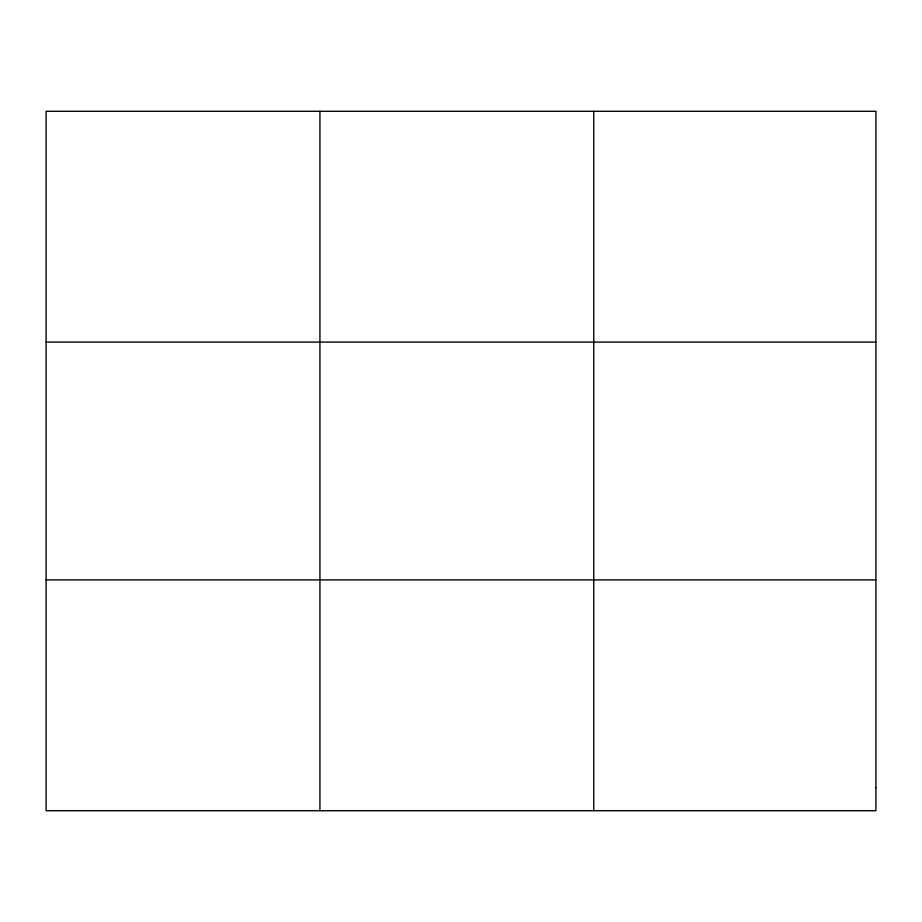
<?xml version="1.0" encoding="UTF-8"?>
<svg xmlns="http://www.w3.org/2000/svg" width="922" height="922" viewBox="0 0 922 922"><rect width="100%" height="100%" fill="white"/><g stroke="black" fill="none" stroke-linecap="round" stroke-linejoin="round"><path stroke-width="1.38" d="M319.934 111.285L319.934 810.715M593.768 111.285L593.768 810.715M46.1 342.097L875.9 342.097M46.1 579.903L875.9 579.903M875.9 787.63L875.9 810.715L46.1 810.715L46.1 111.285L875.9 111.285L875.9 787.63"/></g></svg>
